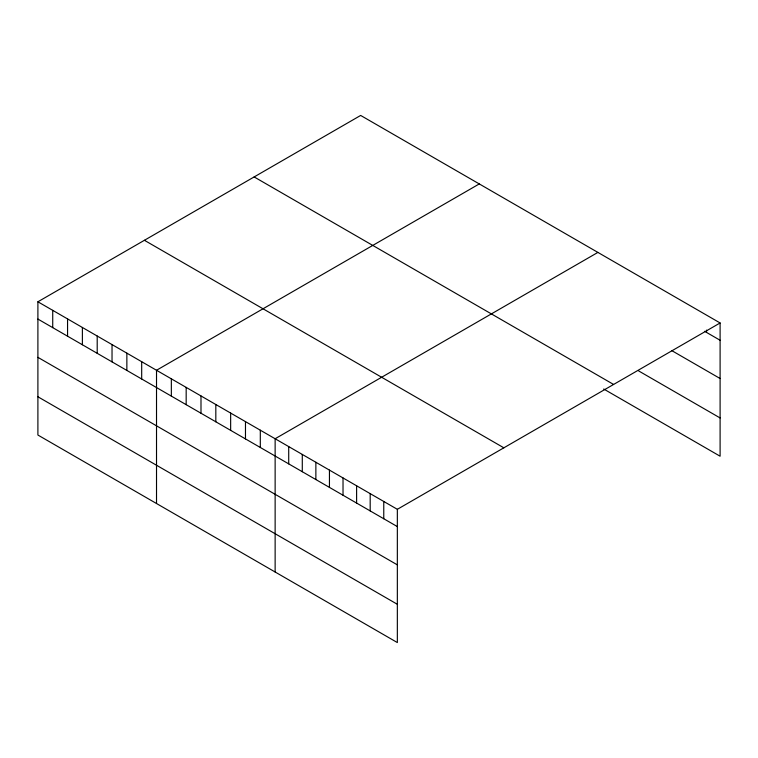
<?xml version="1.0" encoding="UTF-8"?>
<svg xmlns="http://www.w3.org/2000/svg" width="758" height="758" viewBox="0 0 758 758"><rect width="100%" height="100%" fill="white"/><g stroke="black" fill="none" stroke-linecap="round" stroke-linejoin="round"><path stroke-width="1.14" d="M37.9 301.788L397.344 509.31L397.344 642.557L37.9 435.035L37.9 301.788L360.656 115.443L720.1 322.965L720.1 456.212L603.709 389.015M479.274 183.929L156.518 370.264L156.518 503.52M597.891 252.405L275.135 438.749L275.135 571.996M397.344 509.31L720.1 322.965M704.58 331.293L720.1 340.257M671.607 350.518L720.1 378.517M638.624 370.908L720.1 417.952M254.148 176.936L613.592 384.458M144.408 240.295L503.852 447.817M37.9 319.071L397.344 526.592M37.9 357.34L397.344 564.862M37.9 396.766L397.344 604.287M706.522 330.109L706.522 332.411M383.766 501.464L383.766 518.756M370.188 493.629L370.188 510.92M356.611 485.793L356.611 503.075M343.023 477.947L343.023 495.239M329.446 470.112L329.446 487.394M315.868 462.266L315.868 479.558M302.29 454.43L302.29 471.713M288.713 446.585L288.713 463.877M260.307 430.193L260.307 447.476M245.478 421.628L245.478 438.92M230.65 413.072L230.65 430.354M215.822 404.507L215.822 421.799M200.993 395.951L200.993 413.233M186.174 387.385L186.174 404.677M171.346 378.829L171.346 396.112M141.689 361.708L141.689 378.991M126.861 353.143L126.861 370.435M112.032 344.587L112.032 361.879M97.204 336.021L97.204 353.313M82.385 327.465L82.385 344.757M67.557 318.91L67.557 336.192M52.728 310.344L52.728 327.636"/></g></svg>
